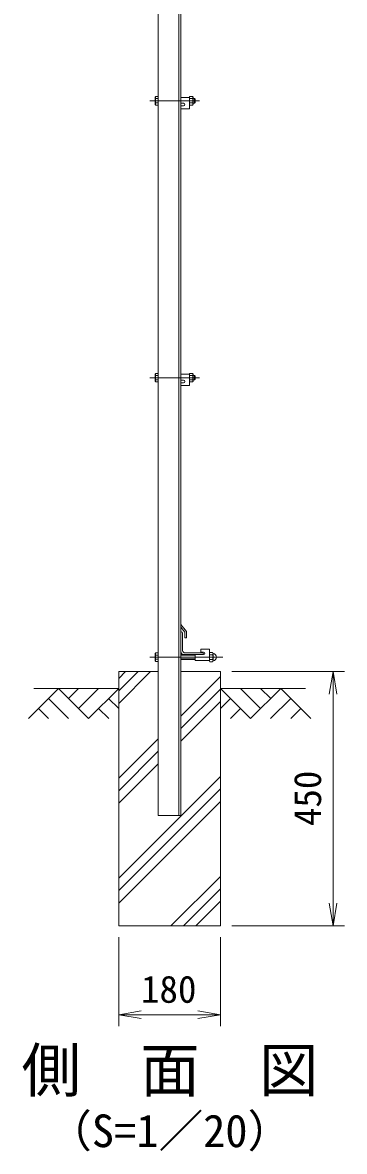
# Model space of a CAD drawing. Units: millimetres, scale not verified. Extents: x -4200 to 4200, y -2970 to 2970.
# Drawn here: x -183 to 386, y -755 to 1242 of the extents above; entities that cross this region are included whole.
import ezdxf
from ezdxf.enums import TextEntityAlignment as Align

# ---------------------------------------------------------------- set-up
doc = ezdxf.new("R2010")
doc.units = ezdxf.units.MM
doc.header["$LTSCALE"] = 20
doc.linetypes.add('USER1', pattern=[50.8, 31.75, -6.35, 6.35, -6.35])
for name, color, linetype, lineweight in [('0-0_D-STR1', 1, 'Continuous', 18), ('0-1_D-BMK', 2, 'USER1', 13), ('0-2_D-STR-DIM', 7, 'Continuous', 9), ('0-3_D-STR3', 3, 'Continuous', 13), ('0-4_D-BGD', 7, 'Continuous', 9), ('0-5_D-STR4', 7, 'Continuous', 9), ('0-6_D-DCR-HCH', 7, 'Continuous', 9), ('0-8_0', 7, 'Continuous', 9)]:
    doc.layers.add(name, color=color, linetype=linetype, lineweight=lineweight)
doc.layers.add('0-9_D-TTL-TXT', color=7, linetype='Continuous')
doc.styles.add('ＭＳ ゴシック', font='')
doc.styles.get('ＭＳ ゴシック').set_extended_font_data('MS Gothic')

# ---------------------------------------------------------------- blocks, each defined once
blk = doc.blocks.new('_Open')
at = {"layer": '0-8_0'}
blk.add_line((-20, 3.33), (0, 0), dxfattribs=at)
blk.add_lwpolyline([(-20, -3.33), (0, 0), (-20, 0)], dxfattribs=at)

msp = doc.modelspace()

# ---------------------------------------------------------------- linework, layer by layer
at = {"layer": '0-0_D-STR1'}
for p, q in [((56.53, -161.02), (56.53, 2103.98)), ((93.03, -161.02), (93.03, 2103.98)), ((96.53, -161.02), (96.53, 2103.98)), ((106.53, 164.71), (96.53, 177.21)), ((97.53, 163.98), (96.53, 163.98)), ((96.53, 128.98), (96.53, 163.98)), ((99.53, 131.48), (99.53, 161.98)), ((103.53, 153.71), (103.53, 163.59)), ((106.53, 153.71), (106.53, 164.71)), ((103.53, 153.71), (106.53, 153.71)), ((136.53, 123.98), (101.53, 123.98)), ((134.53, 126.98), (104.03, 126.98)), ((136.53, 124.98), (136.53, 123.98)), ((96.53, -161.02), (56.53, -161.02))]:
    msp.add_line(p, q, dxfattribs=at)
msp.add_lwpolyline([(103.53, 163.59), (96.53, 172.64), (96.53, 177.21)], dxfattribs=at)
for centre, radius, start, end in [((97.53, 161.98), 2, 0, 90), ((101.53, 128.98), 5, 180, 270), ((104.03, 131.48), 4.5, 180, 270), ((134.53, 124.98), 2, 0, 90)]:
    msp.add_arc(centre, radius, start, end, dxfattribs=at)
at = {"layer": '0-1_D-BMK'}
for p, q in [((129.53, 1103.98), (41.53, 1103.98)), ((129.53, 613.98), (41.53, 613.98)), ((170.76, 119.48), (41.53, 119.48))]:
    msp.add_line(p, q, dxfattribs=at)
at = {"layer": '0-2_D-STR-DIM'}
for p, q in [((186.53, 93.98), (385.54, 93.98)), ((365.54, -316.02), (365.54, 53.98)), ((186.53, -356.02), (385.54, -356.02)), ((-13.47, -376.02), (-13.47, -533.34)), ((166.53, -376.02), (166.53, -533.34)), ((26.53, -513.34), (126.53, -513.34))]:
    msp.add_line(p, q, dxfattribs=at)
at = {"layer": '0-3_D-STR3'}
for p, q in [((51.23, 1110.28), (51.92, 1111.49)), ((51.23, 1110.28), (51.23, 1097.68)), ((56.53, 1111.49), (51.92, 1111.49)), ((56.53, 1107.73), (51.92, 1107.73)), ((56.53, 1100.23), (51.92, 1100.23)), ((56.53, 1111.49), (56.53, 1096.47)), ((111.53, 1109.98), (96.53, 1109.98)), ((101.28, 1099.48), (96.53, 1099.48)), ((111.53, 1111.49), (117.3, 1111.49)), ((111.53, 1096.47), (111.53, 1111.49)), ((111.53, 1109.98), (111.53, 1089.98)), ((111.53, 1107.73), (117.3, 1107.73)), ((111.53, 1100.23), (117.3, 1100.23)), ((117.3, 1111.49), (118.03, 1110.23)), ((118.03, 1097.73), (118.03, 1110.23)), ((118.03, 1107.98), (120.33, 1107.98)), ((118.03, 1099.98), (120.33, 1099.98)), ((120.33, 1107.98), (121.53, 1106.78)), ((120.33, 1107.98), (120.33, 1099.98)), ((120.33, 1099.98), (121.53, 1101.18)), ((121.53, 1106.78), (121.53, 1101.18)), ((51.23, 1097.68), (51.92, 1096.47)), ((56.53, 1096.47), (51.92, 1096.47)), ((96.53, 1094.98), (96.53, 1089.98)), ((101.28, 1094.98), (96.53, 1094.98)), ((111.53, 1089.98), (96.53, 1089.98)), ((111.53, 1096.47), (117.3, 1096.47)), ((117.3, 1096.47), (118.03, 1097.73)), ((51.23, 620.28), (51.92, 621.49)), ((51.23, 620.28), (51.23, 607.68)), ((56.53, 621.49), (51.92, 621.49)), ((56.53, 621.49), (56.53, 606.47)), ((111.53, 619.98), (96.53, 619.98)), ((111.53, 606.47), (111.53, 621.49)), ((111.53, 619.98), (111.53, 599.98)), ((118.03, 607.73), (118.03, 620.23)), ((51.23, 607.68), (51.92, 606.47)), ((56.53, 617.73), (51.92, 617.73)), ((56.53, 610.23), (51.92, 610.23)), ((56.53, 606.47), (51.92, 606.47)), ((101.28, 609.48), (96.53, 609.48)), ((101.28, 604.98), (96.53, 604.98)), ((96.53, 604.98), (96.53, 599.98)), ((111.53, 599.98), (96.53, 599.98)), ((111.53, 617.73), (117.3, 617.73)), ((111.53, 610.23), (117.3, 610.23)), ((118.03, 617.98), (120.33, 617.98)), ((118.03, 609.98), (120.33, 609.98)), ((120.33, 617.98), (121.53, 616.78)), ((121.53, 616.78), (121.53, 611.18)), ((51.23, 125.78), (51.92, 126.99)), ((51.23, 113.18), (51.23, 125.78)), ((56.53, 126.99), (51.92, 126.99)), ((56.53, 123.23), (51.92, 123.23)), ((56.53, 111.97), (56.53, 126.99)), ((96.53, 123.48), (121.78, 123.48)), ((96.53, 122.73), (121.78, 122.73)), ((136.53, 123.98), (121.78, 123.98)), ((121.78, 113.48), (121.78, 123.98)), ((146.78, 133.48), (131.78, 133.48)), ((131.78, 128.48), (131.78, 133.48)), ((136.53, 128.48), (131.78, 128.48)), ((146.78, 113.48), (146.78, 133.48)), ((146.78, 113.25), (146.78, 125.59)), ((146.78, 113.25), (146.78, 125.59)), ((147.78, 127.58), (152.28, 127.58)), ((152.28, 123.53), (147.78, 123.53)), ((153.28, 113.25), (153.28, 125.59)), ((153.28, 113.25), (153.28, 125.59)), ((51.23, 113.18), (51.92, 111.97)), ((56.53, 115.73), (51.92, 115.73)), ((56.53, 111.97), (51.92, 111.97)), ((96.53, 116.23), (121.78, 116.23)), ((96.53, 115.48), (121.78, 115.48)), ((146.78, 113.48), (121.78, 113.48)), ((152.28, 115.43), (147.78, 115.43)), ((147.78, 111.38), (152.28, 111.38))]:
    msp.add_line(p, q, dxfattribs=at)
for points in [[(111.53, 621.49), (117.3, 621.49), (118.03, 620.23)], [(111.53, 606.47), (117.3, 606.47), (118.03, 607.73)], [(120.33, 617.98), (120.33, 609.98), (121.53, 611.18)]]:
    msp.add_lwpolyline(points, dxfattribs=at)
for centre, radius, start, end in [((63.76, 1103.98), 12.42, 162.4121, 197.5879), ((54.67, 1109.61), 3.32, 145.61585, 214.38415), ((54.67, 1098.35), 3.32, 145.61585, 214.38415), ((101.28, 1097.23), 2.25, 270, 90), ((114.56, 1109.61), 3.32, 325.61586, 34.38414), ((105.46, 1103.98), 12.42, 342.4121, 17.5879), ((114.56, 1098.35), 3.32, 325.61585, 34.38416), ((54.67, 619.61), 3.32, 145.61585, 214.38415), ((114.56, 619.61), 3.32, 325.61586, 34.38414), ((63.76, 613.98), 12.42, 162.4121, 197.5879), ((54.67, 608.35), 3.32, 145.61585, 214.38415), ((101.28, 607.23), 2.25, 270, 90), ((105.46, 613.98), 12.42, 342.4121, 17.5879), ((114.56, 608.35), 3.32, 325.61585, 34.38416), ((63.76, 119.48), 12.42, 162.4121, 197.5879), ((54.67, 125.11), 3.32, 145.61585, 214.38415), ((136.53, 126.23), 2.25, 270, 90), ((149.33, 125.55), 2.55, 127.42505, 232.57495), ((155.48, 119.48), 8.7, 152.26063, 207.73937), ((150.73, 125.55), 2.55, 307.42505, 52.57495), ((144.58, 119.48), 8.7, 332.26063, 27.73937), ((153.65, 126.42), 0.5, 196.57981, 262.83194), ((152.78, 119.48), 6.5, 277.16806, 82.83194), ((54.67, 113.85), 3.32, 145.61585, 214.38415), ((149.32, 113.4), 2.54, 127.21089, 232.78911), ((150.74, 113.4), 2.54, 307.21089, 52.78911), ((153.65, 112.53), 0.5, 97.16806, 170.16084)]:
    msp.add_arc(centre, radius, start, end, dxfattribs=at)
at = {"layer": '0-4_D-BGD'}
for p, q in [((-163.47, 63.98), (-13.47, 63.98)), ((316.53, 63.98), (166.53, 63.98))]:
    msp.add_line(p, q, dxfattribs=at)
at = {"layer": '0-5_D-STR4'}
for p, q in [((-13.47, 93.98), (-13.47, -356.02)), ((56.53, 93.98), (-13.47, 93.98)), ((166.53, 93.98), (96.53, 93.98)), ((166.53, 93.98), (166.53, -356.02)), ((166.53, -356.02), (-13.47, -356.02))]:
    msp.add_line(p, q, dxfattribs=at)
at = {"layer": '0-6_D-DCR-HCH'}
for p, q in [((-13.47, 37.71), (42.8, 93.98)), ((-13.47, 59.8), (20.7, 93.98)), ((-13.47, 81.9), (-1.39, 93.98)), ((96.53, 15.12), (166.53, 85.12)), ((-119.9, 63.98), (-173.11, 10.77)), ((-119.9, 63.98), (-66.68, 10.77)), ((-102.16, 46.24), (-84.42, 63.98)), ((-84.42, 28.5), (-48.95, 63.98)), ((-66.68, 10.77), (-13.47, 63.98)), ((96.53, -6.97), (166.53, 63.03)), ((219.74, 10.77), (166.53, 63.98)), ((237.48, 28.5), (202, 63.98)), ((272.95, 63.98), (219.74, 10.77)), ((255.31, 46.15), (237.48, 63.98)), ((272.95, 63.98), (326.16, 10.77)), ((-137.63, 46.24), (-102, 10.77)), ((-31.21, 46.24), (-13.47, 28.59)), ((96.53, -29.07), (166.53, 40.93)), ((184.27, 46.24), (166.53, 28.59)), ((290.69, 46.24), (255.05, 10.77)), ((-155.37, 28.5), (-137.55, 10.77)), ((-48.95, 28.5), (-31.13, 10.77)), ((202, 28.5), (184.18, 10.77)), ((308.43, 28.5), (290.61, 10.77)), ((-13.47, -94.88), (56.53, -24.88)), ((-13.47, -116.97), (56.53, -46.97)), ((-13.47, -139.07), (56.53, -69.07)), ((-13.47, -271.65), (166.53, -91.65)), ((-13.47, -293.75), (166.53, -113.75)), ((-13.47, -315.85), (166.53, -135.85)), ((78.94, -356.02), (166.53, -268.43)), ((101.03, -356.02), (166.53, -290.53)), ((123.13, -356.02), (166.53, -312.62))]:
    msp.add_line(p, q, dxfattribs=at)

# ---------------------------------------------------------------- block references
at = {"layer": '0-2_D-STR-DIM', "xscale": 2, "yscale": 2}
for p, rotation in [((365.54, 93.98), 90), ((365.54, -356.02), 270), ((-13.47, -513.34), 180)]:
    msp.add_blockref('_Open', p, dxfattribs=dict(at, rotation=rotation))
msp.add_blockref('_Open', (166.53, -513.34), dxfattribs=at)

# ---------------------------------------------------------------- texts
at = {"layer": '0-2_D-STR-DIM', "style": 'ＭＳ ゴシック'}
msp.add_text('450', height=48.09, rotation=90, dxfattribs=at).set_placement((358.79, -179.52), align=Align.BOTTOM_LEFT)
msp.add_text('180', height=48.09, dxfattribs=at).set_placement((25.88, -506.59), align=Align.BOTTOM_LEFT)
at = {"layer": '0-9_D-TTL-TXT', "style": 'ＭＳ ゴシック'}
for s, height, p in [('側\u3000面\u3000図', 76.98, (-185.23, -672.96)), ('（S=1／20）', 57.77, (-139.75, -764.94))]:
    msp.add_text(s, height=height, dxfattribs=at).set_placement(p, align=Align.BOTTOM_LEFT)

doc.saveas('drawing.dxf')
